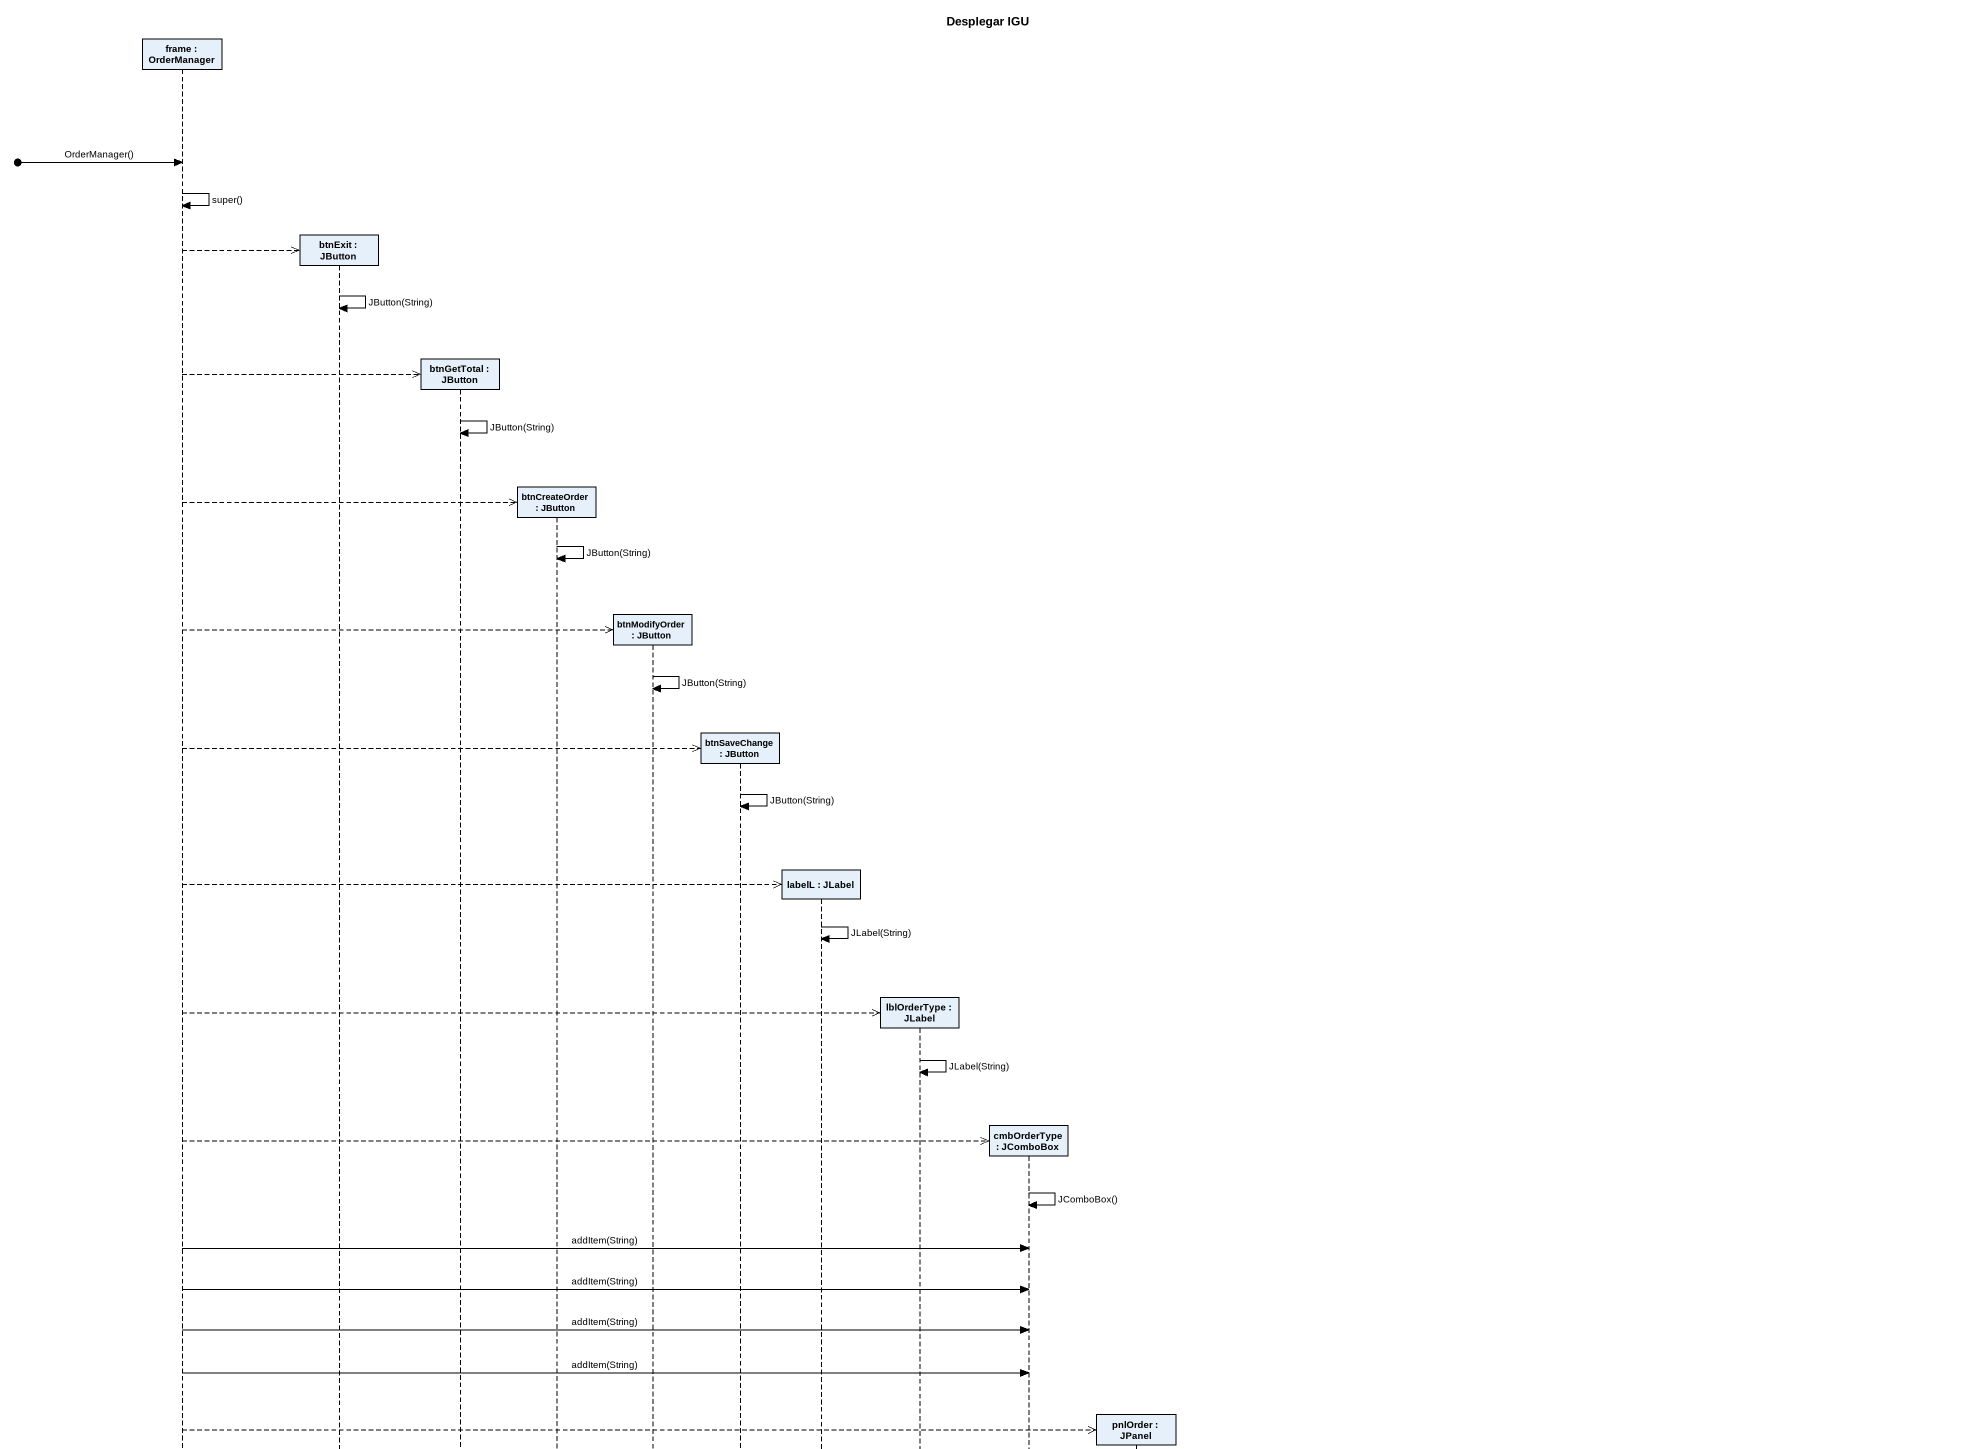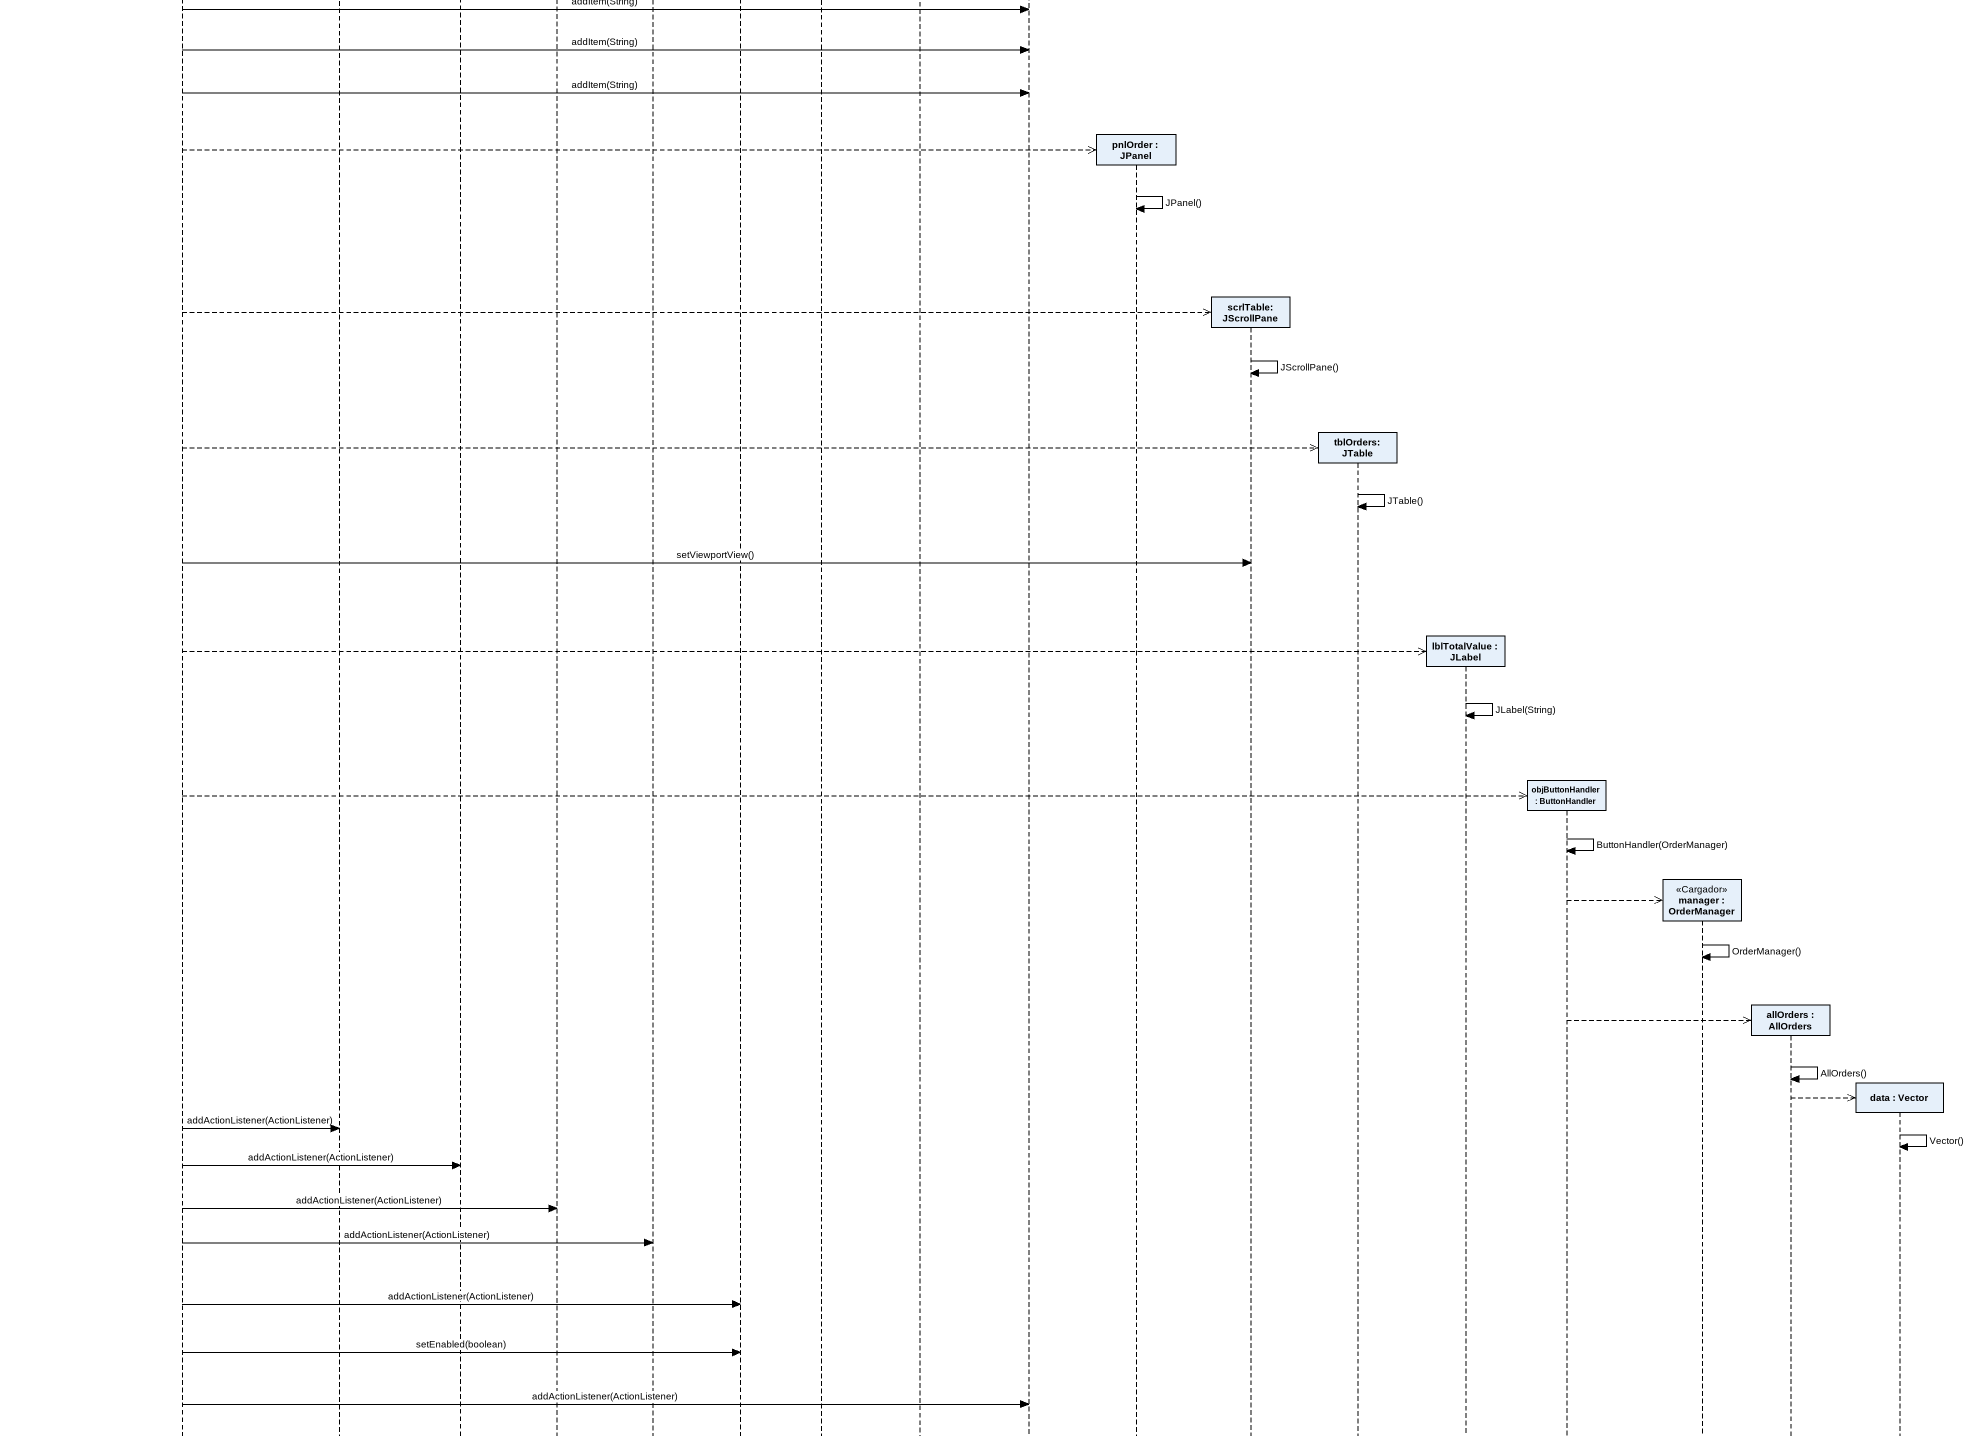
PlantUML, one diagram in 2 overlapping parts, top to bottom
@startuml
title Desplegar IGU
hide footbox
participant "frame : OrderManager" as frame_
participant "btnExit : JButton" as btnExit
participant "btnGetTotal : JButton" as btnGetTotal
participant "btnCreateOrder : JButton" as btnCreateOrder
participant "btnModifyOrder : JButton" as btnModifyOrder
participant "btnSaveChange : JButton" as btnSaveChange
participant "labelL : JLabel" as labelL
participant "lblOrderType : JLabel" as lblOrderType
participant "cmbOrderType : JComboBox" as cmbOrderType
participant "pnlOrder : JPanel" as pnlOrder
participant "scrlTable: JScrollPane" as scrlTable_JScrollPane
participant "tblOrders: JTable" as tblOrders_JTable
participant "lblTotalValue : JLabel" as lblTotalValue
participant "objButtonHandler : ButtonHandler" as objButtonHandler
participant "manager : OrderManager" as manager <<Cargador>>
participant "allOrders : AllOrders" as allOrders
participant "data : Vector" as data

[o-> frame_ : OrderManager()
frame_ -> frame_ : super()
frame_ -->> btnExit **
btnExit -> btnExit : JButton(String)
frame_ -->> btnGetTotal **
btnGetTotal -> btnGetTotal : JButton(String)
frame_ -->> btnCreateOrder **
btnCreateOrder -> btnCreateOrder : JButton(String)
frame_ -->> btnModifyOrder **
btnModifyOrder -> btnModifyOrder : JButton(String)
frame_ -->> btnSaveChange **
btnSaveChange -> btnSaveChange : JButton(String)
frame_ -->> labelL **
labelL -> labelL : JLabel(String)
frame_ -->> lblOrderType **
lblOrderType -> lblOrderType : JLabel(String)
frame_ -->> cmbOrderType **
cmbOrderType -> cmbOrderType : JComboBox()
frame_ -> cmbOrderType : addItem(String)
frame_ -> cmbOrderType : addItem(String)
frame_ -> cmbOrderType : addItem(String)
frame_ -> cmbOrderType : addItem(String)
frame_ -->> pnlOrder **
pnlOrder -> pnlOrder : JPanel()
frame_ -->> scrlTable_JScrollPane **
scrlTable_JScrollPane -> scrlTable_JScrollPane : JScrollPane()
frame_ -->> tblOrders_JTable **
tblOrders_JTable -> tblOrders_JTable : JTable()
frame_ -> scrlTable_JScrollPane : setViewportView()
frame_ -->> lblTotalValue **
lblTotalValue -> lblTotalValue : JLabel(String)
frame_ -->> objButtonHandler **
objButtonHandler -> objButtonHandler : ButtonHandler(OrderManager)
objButtonHandler -->> manager **
manager -> manager : OrderManager()
objButtonHandler -->> allOrders **
allOrders -> allOrders : AllOrders()
allOrders -->> data **
frame_ -> btnExit : addActionListener(ActionListener)
data -> data : Vector()
frame_ -> btnGetTotal : addActionListener(ActionListener)
frame_ -> btnCreateOrder : addActionListener(ActionListener)
frame_ -> btnModifyOrder : addActionListener(ActionListener)
frame_ -> btnSaveChange : addActionListener(ActionListener)
frame_ -> btnSaveChange : setEnabled(boolean)
frame_ -> cmbOrderType : addActionListener(ActionListener)
@enduml
